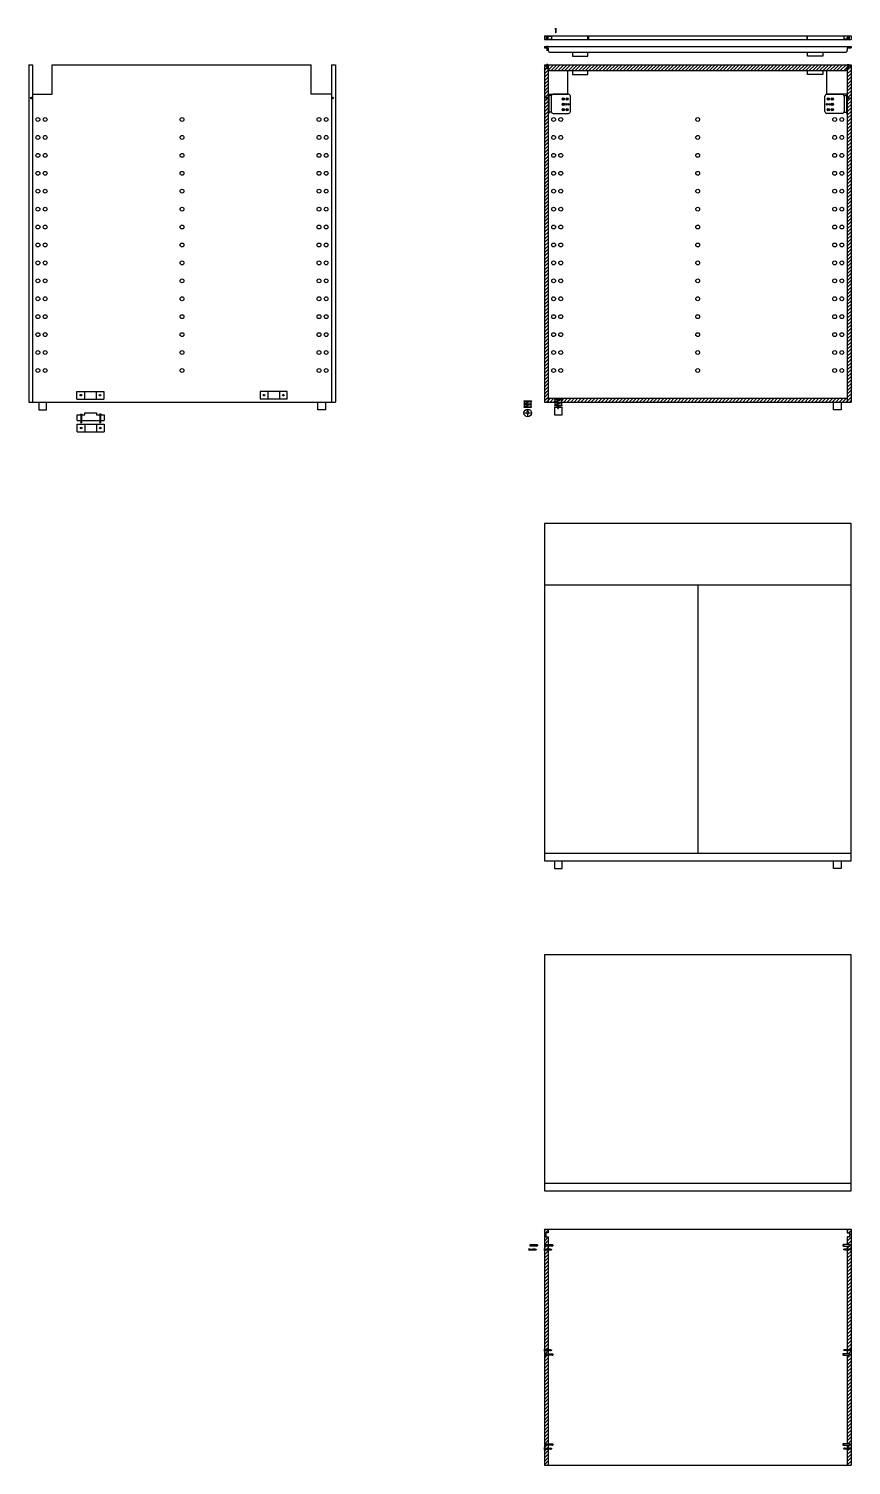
# Model space of a CAD drawing. Header units: millimetres. Extents: x 150 to 531, y 113 to 487.
# Drawn here: x 149.8 to 364.4, y 112.7 to 487.4 of the extents above; entities that cross this region are included whole.
import ezdxf

# ---------------------------------------------------------------- set-up
doc = ezdxf.new("R2010")
doc.units = ezdxf.units.MM
for name, color, linetype in [('A-FURN', 8, 'Continuous'), ('A-SECT.MCUT', 5, 'Continuous'), ('COSTR', 9, 'Continuous')]:
    doc.layers.add(name, color=color, linetype=linetype)

msp = doc.modelspace()

# ---------------------------------------------------------------- hatches: boundary and pattern name
at = {"layer": 'A-SECT.MCUT'}
h = msp.add_hatch(dxfattribs=at)
h.set_pattern_fill('ANSI31', color=256, scale=0.2)
h.paths.add_polyline_path([(285.21, 469.31, -1), (284.81, 469.31, -1), (285.21, 469.31), (285.31, 477.65), (285.31, 476.95, 0.414214), (285.81, 476.45), (362.81, 476.45, 0.414214), (363.31, 476.95), (363.41, 469.31, -1), (363.81, 469.31, -1), (363.41, 469.31), (363.31, 389.95), (364.31, 389.95), (364.31, 477.95), (363.31, 477.95), (285.31, 477.95), (285.15, 477.95), (285.15, 477.85), (285.15, 477.85), (285.15, 477.74), (285.15, 477.69), (285.15, 477.69), (285.15, 477.63), (285.15, 477.52), (285.15, 477.52), (285.15, 477.41), (285.15, 477.35), (285.15, 477.35), (285.15, 477.24), (285.15, 477.15), (285.15, 476.96), (285.11, 476.97), (285.07, 476.91), (284.99, 477.02), (284.99, 477.02), (284.99, 477.08), (284.99, 477.3), (285.15, 477.24), (285.15, 477.29), (284.99, 477.35), (284.99, 477.52), (285.15, 477.46), (285.15, 477.52), (284.99, 477.58), (284.99, 477.8), (285.15, 477.74), (285.15, 477.8), (284.99, 477.86), (284.99, 477.95), (284.85, 477.95), (284.31, 477.95), (284.31, 389.95), (285.31, 389.95)])
h.paths.add_polyline_path([(363.47, 477.18), (363.63, 477.24), (363.63, 477.3), (363.47, 477.24)], flags=16)
h.paths.add_polyline_path([(363.47, 477.13), (363.63, 477.19), (363.63, 477.02), (363.63, 477.02), (363.55, 476.91), (363.45, 477.06), (363.47, 477.07)], flags=16)
h.paths.add_polyline_path([(363.47, 477.29), (363.63, 477.35), (363.63, 477.41), (363.47, 477.35)], flags=16)
h.paths.add_polyline_path([(363.47, 477.41), (363.63, 477.47), (363.63, 477.52), (363.47, 477.46)], flags=16)
h.paths.add_polyline_path([(363.47, 477.52), (363.63, 477.58), (363.63, 477.63), (363.47, 477.57)], flags=16)
h.paths.add_polyline_path([(363.47, 477.63), (363.63, 477.69), (363.63, 477.75), (363.47, 477.69)], flags=16)
h.paths.add_polyline_path([(363.47, 477.74), (363.63, 477.8), (363.63, 477.86), (363.47, 477.8)], flags=16)
h.paths.add_polyline_path([(363.31, 390.95), (285.31, 390.95), (285.31, 389.95), (286.92, 389.95), (287.09, 390.02), (287.09, 390.66), (286.92, 390.66), (286.92, 390.76), (288.92, 390.76), (288.92, 390.66), (288.75, 390.59), (288.75, 389.95), (363.31, 389.95)], flags=17)
h = msp.add_hatch(dxfattribs=at)
h.set_pattern_fill('ANSI31', color=256, scale=0.2)
h.paths.add_polyline_path([(285.31, 168.85), (284.31, 168.85), (284.31, 142.81), (284.44, 142.81), (284.44, 142.82), (284.58, 142.81), (284.65, 142.81), (284.65, 142.82), (284.79, 142.81), (284.86, 142.81), (284.86, 142.82), (285, 142.81), (285.07, 142.81), (285.07, 142.82), (285.21, 142.81), (285.31, 142.81), (285.31, 142.89)])
h.paths.add_polyline_path([(285.31, 172.26), (284.71, 172.26), (284.71, 173.26), (285.31, 173.26), (285.31, 174.26), (284.31, 174.26), (284.31, 169.05), (285.31, 169.05), (285.31, 169.13), (285.31, 169.82), (284.72, 169.82), (284.56, 169.88), (284.56, 170.17), (284.72, 170.22), (285.31, 170.22)])
h.paths.add_polyline_path([(285.31, 141.36), (284.72, 141.36), (284.56, 141.42), (284.56, 141.71), (284.72, 141.76), (285.31, 141.76), (285.31, 142.61), (284.31, 142.61), (284.31, 142.44), (284.31, 117.1), (284.44, 117.1), (284.44, 117.11), (284.51, 117.1), (284.65, 117.1), (284.65, 117.11), (284.72, 117.1), (284.86, 117.1), (284.86, 117.11), (284.93, 117.1), (285.07, 117.1), (285.07, 117.11), (285.14, 117.1), (285.31, 117.1), (285.31, 117.18), (285.31, 117.88), (284.72, 117.88), (284.56, 117.94), (284.56, 118.23), (284.72, 118.28), (285.31, 118.28)])
h.paths.add_polyline_path([(285.31, 116.9), (284.31, 116.9), (284.31, 116.73), (284.31, 112.66), (285.31, 112.66)])
h.paths.add_polyline_path([(364.31, 116.9), (363.31, 116.9), (363.31, 116.82), (363.31, 112.66), (364.31, 112.66)], flags=16)
h.paths.add_polyline_path([(364.31, 142.61), (363.31, 142.61), (363.31, 142.53), (363.31, 141.76), (363.9, 141.76), (364.06, 141.71), (364.06, 141.42), (363.9, 141.36), (363.31, 141.36), (363.31, 118.28), (363.9, 118.28), (364.06, 118.23), (364.06, 117.94), (363.9, 117.88), (363.31, 117.88), (363.31, 112.66), (364.31, 112.66)], flags=17)
h.paths.add_polyline_path([(363.55, 117.11), (363.63, 116.9), (363.7, 116.9), (363.62, 117.1)], flags=16)
h.paths.add_polyline_path([(363.76, 117.11), (363.84, 116.9), (363.91, 116.9), (363.83, 117.1)], flags=16)
h.paths.add_polyline_path([(363.9, 117.1), (363.98, 116.9), (364.05, 116.9), (363.97, 117.11)], flags=16)
h.paths.add_polyline_path([(364.04, 117.1), (364.12, 116.9), (364.19, 116.9), (364.11, 117.1)], flags=16)
h.paths.add_polyline_path([(364.31, 168.85), (363.31, 168.85), (363.31, 168.77), (363.31, 141.76), (363.9, 141.76), (364.06, 141.71), (364.06, 141.42), (363.9, 141.36), (363.31, 141.36), (363.31, 118.28), (363.9, 118.28), (364.06, 118.23), (364.06, 117.94), (363.9, 117.88), (363.31, 117.88), (363.31, 112.66), (364.31, 112.66), (364.31, 116.9), (364.31, 117.28)])
h.paths.add_polyline_path([(363.97, 142.82), (364.05, 142.61), (364.12, 142.61), (364.04, 142.81)], flags=16)
h.paths.add_polyline_path([(363.76, 142.82), (363.84, 142.61), (363.91, 142.61), (363.83, 142.81)], flags=16)
h.paths.add_polyline_path([(363.55, 142.82), (363.63, 142.61), (363.7, 142.61), (363.62, 142.81)], flags=16)
h.paths.add_polyline_path([(364.31, 174.26), (363.31, 174.26), (363.31, 173.26), (363.91, 173.26), (363.91, 172.26), (363.31, 172.26), (363.31, 170.22), (363.9, 170.22), (364.06, 170.17), (364.06, 169.88), (363.9, 169.82), (363.31, 169.82), (363.31, 169.05), (364.31, 169.05), (364.31, 169.22)])
h = msp.add_hatch(dxfattribs=at)
h.set_pattern_fill('ANSI31', color=256, scale=0.2)
h.paths.add_polyline_path([(364.31, 142.61), (363.31, 142.61), (363.31, 142.53), (363.31, 141.76), (363.9, 141.76), (364.06, 141.71), (364.06, 141.42), (363.9, 141.36), (363.31, 141.36), (363.31, 118.28), (363.9, 118.28), (364.06, 118.23), (364.06, 117.94), (363.9, 117.88), (363.31, 117.88), (363.31, 112.66), (364.31, 112.66)])

# ---------------------------------------------------------------- linework, layer by layer
at = {"layer": 'A-FURN'}
for p, q in [((149.78, 477.95), (149.78, 389.95)), ((149.78, 477.95), (150.78, 477.95)), ((150.78, 477.95), (150.78, 389.95)), ((155.88, 470.25), (155.88, 477.95)), ((155.88, 477.95), (223.48, 477.95)), ((223.48, 470.25), (223.48, 477.95)), ((228.78, 477.95), (228.78, 389.95)), ((228.78, 477.95), (229.78, 477.95)), ((229.78, 477.95), (229.78, 389.95)), ((284.31, 477.95), (284.31, 389.95)), ((285.31, 477.65), (285.31, 389.95)), ((290.41, 470.25), (290.41, 476.45)), ((358.01, 470.25), (358.01, 476.45)), ((363.31, 477.65), (363.31, 389.95)), ((364.31, 477.95), (364.31, 389.95)), ((150.78, 470.25), (155.88, 470.25)), ((228.78, 470.25), (223.48, 470.25)), ((285.31, 470.25), (290.41, 470.25)), ((363.31, 470.25), (358.01, 470.25)), ((149.78, 389.95), (229.78, 389.95)), ((284.31, 389.95), (364.31, 389.95)), ((285.31, 390.95), (363.31, 390.95)), ((364.31, 358.29), (284.31, 358.29)), ((284.31, 358.29), (284.31, 270.29)), ((364.31, 270.29), (364.31, 358.29)), ((284.31, 342.29), (364.31, 342.29)), ((324.31, 342.29), (324.31, 272.29)), ((284.31, 272.29), (364.31, 272.29)), ((284.31, 270.29), (364.31, 270.29)), ((364.31, 245.84), (284.31, 245.84)), ((284.31, 245.84), (284.31, 184.24)), ((364.31, 184.24), (364.31, 245.84)), ((284.31, 186.24), (364.31, 186.24)), ((284.31, 184.24), (364.31, 184.24)), ((284.31, 174.26), (284.31, 112.66)), ((284.31, 174.26), (364.31, 174.26)), ((285.31, 173.26), (284.71, 173.26)), ((284.71, 173.26), (284.71, 172.26)), ((285.31, 174.26), (285.31, 173.26)), ((363.31, 174.26), (363.31, 173.26)), ((363.31, 173.26), (363.91, 173.26)), ((363.91, 173.26), (363.91, 172.26)), ((364.31, 174.26), (364.31, 112.66)), ((284.71, 172.26), (285.31, 172.26)), ((285.31, 172.26), (285.31, 170.22)), ((285.31, 169.82), (285.31, 141.76)), ((363.31, 172.26), (363.31, 170.22)), ((363.91, 172.26), (363.31, 172.26)), ((363.31, 169.82), (363.31, 141.76)), ((364.3, 168.93), (364.31, 168.9)), ((284.32, 167.43), (284.31, 167.4)), ((285.31, 141.36), (285.31, 118.28)), ((363.31, 141.36), (363.31, 118.28)), ((284.32, 116.99), (284.31, 116.95)), ((285.31, 117.88), (285.31, 112.66)), ((363.31, 117.88), (363.31, 112.66)), ((364.3, 116.99), (364.31, 116.95)), ((284.31, 112.66), (364.31, 112.66))]:
    msp.add_line(p, q, dxfattribs=at)
for centre, radius in [((150.48, 469.31), 0.2), ((229.08, 469.31), 0.2), ((285.01, 469.31), 0.2), ((363.61, 469.31), 0.2), ((152.18, 463.67), 0.5), ((154.06, 463.67), 0.5), ((189.78, 463.67), 0.5), ((225.51, 463.67), 0.5), ((227.38, 463.67), 0.5), ((286.71, 463.67), 0.5), ((288.58, 463.67), 0.5), ((324.31, 463.67), 0.5), ((360.04, 463.67), 0.5), ((361.91, 463.67), 0.5), ((152.18, 459), 0.5), ((154.06, 459), 0.5), ((189.78, 459), 0.5), ((225.51, 459), 0.5), ((227.38, 459), 0.5), ((286.71, 459), 0.5), ((288.58, 459), 0.5), ((324.31, 459), 0.5), ((360.04, 459), 0.5), ((361.91, 459), 0.5), ((152.18, 454.32), 0.5), ((154.06, 454.32), 0.5), ((189.78, 454.32), 0.5), ((225.51, 454.32), 0.5), ((227.38, 454.32), 0.5), ((286.71, 454.32), 0.5), ((288.58, 454.32), 0.5), ((324.31, 454.32), 0.5), ((360.04, 454.32), 0.5), ((361.91, 454.32), 0.5), ((152.18, 449.65), 0.5), ((154.06, 449.65), 0.5), ((189.78, 449.65), 0.5), ((225.51, 449.65), 0.5), ((227.38, 449.65), 0.5), ((286.71, 449.65), 0.5), ((288.58, 449.65), 0.5), ((324.31, 449.65), 0.5), ((360.04, 449.65), 0.5), ((361.91, 449.65), 0.5), ((152.18, 444.97), 0.5), ((154.06, 444.97), 0.5), ((189.78, 444.97), 0.5), ((225.51, 444.97), 0.5), ((227.38, 444.97), 0.5), ((286.71, 444.97), 0.5), ((288.58, 444.97), 0.5), ((324.31, 444.97), 0.5), ((360.04, 444.97), 0.5), ((361.91, 444.97), 0.5), ((152.18, 440.3), 0.5), ((154.06, 440.3), 0.5), ((189.78, 440.3), 0.5), ((225.51, 440.3), 0.5), ((227.38, 440.3), 0.5), ((286.71, 440.3), 0.5), ((288.58, 440.3), 0.5), ((324.31, 440.3), 0.5), ((360.04, 440.3), 0.5), ((361.91, 440.3), 0.5), ((152.18, 435.62), 0.5), ((154.06, 435.62), 0.5), ((189.78, 435.62), 0.5), ((225.51, 435.62), 0.5), ((227.38, 435.62), 0.5), ((286.71, 435.62), 0.5), ((288.58, 435.62), 0.5), ((324.31, 435.62), 0.5), ((360.04, 435.62), 0.5), ((361.91, 435.62), 0.5), ((152.18, 430.95), 0.5), ((154.06, 430.95), 0.5), ((189.78, 430.95), 0.5), ((225.51, 430.95), 0.5), ((227.38, 430.95), 0.5), ((286.71, 430.95), 0.5), ((288.58, 430.95), 0.5), ((324.31, 430.95), 0.5), ((360.04, 430.95), 0.5), ((361.91, 430.95), 0.5), ((152.18, 426.27), 0.5), ((154.06, 426.27), 0.5), ((189.78, 426.27), 0.5), ((225.51, 426.27), 0.5), ((227.38, 426.27), 0.5), ((286.71, 426.27), 0.5), ((288.58, 426.27), 0.5), ((324.31, 426.27), 0.5), ((360.04, 426.27), 0.5), ((361.91, 426.27), 0.5), ((152.18, 421.6), 0.5), ((154.06, 421.6), 0.5), ((189.78, 421.6), 0.5), ((225.51, 421.6), 0.5), ((227.38, 421.6), 0.5), ((286.71, 421.6), 0.5), ((288.58, 421.6), 0.5), ((324.31, 421.6), 0.5), ((360.04, 421.6), 0.5), ((361.91, 421.6), 0.5), ((152.18, 416.92), 0.5), ((154.06, 416.92), 0.5), ((189.78, 416.92), 0.5), ((225.51, 416.92), 0.5), ((227.38, 416.92), 0.5), ((286.71, 416.92), 0.5), ((288.58, 416.92), 0.5), ((324.31, 416.92), 0.5), ((360.04, 416.92), 0.5), ((361.91, 416.92), 0.5), ((152.18, 412.25), 0.5), ((154.06, 412.25), 0.5), ((189.78, 412.25), 0.5), ((225.51, 412.25), 0.5), ((227.38, 412.25), 0.5), ((286.71, 412.25), 0.5), ((288.58, 412.25), 0.5), ((324.31, 412.25), 0.5), ((360.04, 412.25), 0.5), ((361.91, 412.25), 0.5), ((152.18, 407.57), 0.5), ((154.06, 407.57), 0.5), ((189.78, 407.57), 0.5), ((225.51, 407.57), 0.5), ((227.38, 407.57), 0.5), ((286.71, 407.57), 0.5), ((288.58, 407.57), 0.5), ((324.31, 407.57), 0.5), ((360.04, 407.57), 0.5), ((361.91, 407.57), 0.5), ((152.18, 402.9), 0.5), ((154.06, 402.9), 0.5), ((189.78, 402.9), 0.5), ((225.51, 402.9), 0.5), ((227.38, 402.9), 0.5), ((286.71, 402.9), 0.5), ((288.58, 402.9), 0.5), ((324.31, 402.9), 0.5), ((360.04, 402.9), 0.5), ((361.91, 402.9), 0.5), ((152.18, 398.22), 0.5), ((154.06, 398.22), 0.5), ((189.78, 398.22), 0.5), ((225.51, 398.22), 0.5), ((227.38, 398.22), 0.5), ((286.71, 398.22), 0.5), ((288.58, 398.22), 0.5), ((324.31, 398.22), 0.5), ((360.04, 398.22), 0.5), ((361.91, 398.22), 0.5)]:
    msp.add_circle(centre, radius, dxfattribs=at)
at = {"layer": 'COSTR'}
for p, q in [((287.47, 487.3), (287.03, 487.3)), ((287.17, 487.3), (287.17, 486.5)), ((287.17, 487.26), (287.33, 487.2)), ((287.17, 487.2), (287.33, 487.15)), ((287.33, 487.09), (287.17, 487.15)), ((287.21, 487.3), (287.33, 487.26)), ((287.33, 487.3), (287.33, 486.5)), ((284.31, 485.51), (364.31, 485.51)), ((284.31, 485.51), (284.31, 484.51)), ((284.31, 484.51), (364.31, 484.51)), ((284.76, 485.29), (284.76, 484.73)), ((284.86, 485.39), (286.08, 485.39)), ((284.86, 484.63), (286.08, 484.63)), ((286.18, 485.29), (286.18, 484.73)), ((287.17, 487.09), (287.33, 487.03)), ((287.17, 487.04), (287.33, 486.98)), ((287.33, 486.92), (287.17, 486.98)), ((287.17, 486.92), (287.33, 486.86)), ((287.17, 486.87), (287.33, 486.81)), ((287.33, 486.75), (287.17, 486.81)), ((287.17, 486.76), (287.33, 486.7)), ((287.17, 486.7), (287.33, 486.64)), ((287.33, 486.59), (287.17, 486.64)), ((287.17, 486.59), (287.33, 486.53)), ((287.33, 486.47), (287.17, 486.53)), ((287.17, 486.5), (287.17, 486.37)), ((287.17, 486.48), (287.33, 486.42)), ((287.17, 486.42), (287.33, 486.37)), ((287.17, 486.37), (287.25, 486.26)), ((287.17, 486.37), (287.3, 486.32)), ((287.33, 486.37), (287.25, 486.26)), ((287.33, 486.5), (287.33, 486.37)), ((295.64, 485.01), (295.64, 485.28)), ((295.64, 484.74), (295.64, 485.01)), ((295.64, 485.01), (295.84, 485.01)), ((295.84, 485.28), (295.84, 484.74)), ((352.78, 485.28), (352.78, 484.74)), ((352.98, 485.01), (352.78, 485.01)), ((352.98, 485.01), (352.98, 485.28)), ((352.98, 484.74), (352.98, 485.01)), ((362.44, 485.29), (362.44, 484.73)), ((363.76, 485.39), (362.54, 485.39)), ((363.76, 484.63), (362.54, 484.63)), ((363.86, 485.29), (363.86, 484.73)), ((364.31, 485.51), (364.31, 484.51)), ((284.31, 482.71), (285.31, 482.71)), ((284.31, 482.71), (284.31, 482.41)), ((284.31, 482.41), (285.31, 482.41)), ((285.29, 482.71), (284.85, 482.71)), ((284.99, 482.71), (284.99, 481.91)), ((284.99, 482.67), (285.15, 482.61)), ((284.99, 482.61), (285.15, 482.55)), ((285.15, 482.5), (284.99, 482.56)), ((284.99, 482.5), (285.15, 482.44)), ((284.99, 482.44), (285.15, 482.38)), ((285.15, 482.33), (284.99, 482.39)), ((284.99, 482.33), (285.15, 482.27)), ((284.99, 482.28), (285.15, 482.22)), ((285.15, 482.16), (284.99, 482.22)), ((284.99, 482.16), (285.15, 482.1)), ((284.99, 482.11), (285.15, 482.05)), ((285.15, 481.99), (284.99, 482.05)), ((284.99, 482), (285.15, 481.94)), ((285.15, 481.88), (284.99, 481.94)), ((284.99, 481.91), (284.99, 481.78)), ((284.99, 481.89), (285.15, 481.83)), ((284.99, 481.83), (285.14, 481.77)), ((284.99, 481.78), (285.07, 481.67)), ((284.99, 481.78), (285.11, 481.73)), ((285.02, 482.71), (285.15, 482.66)), ((285.15, 481.78), (285.07, 481.67)), ((285.15, 482.71), (285.15, 481.91)), ((285.15, 481.91), (285.15, 481.78)), ((285.31, 482.71), (363.31, 482.71)), ((285.31, 482.41), (285.31, 481.71)), ((285.81, 481.21), (362.81, 481.21)), ((291.63, 481.21), (291.63, 480.21)), ((291.63, 480.21), (295.63, 480.21)), ((295.63, 480.21), (295.63, 481.21)), ((352.99, 480.21), (352.99, 481.21)), ((356.99, 480.21), (352.99, 480.21)), ((356.99, 481.21), (356.99, 480.21)), ((363.31, 482.71), (364.31, 482.71)), ((363.31, 482.41), (364.31, 482.41)), ((363.31, 482.41), (363.31, 481.71)), ((364.31, 482.71), (364.31, 482.41)), ((284.31, 477.95), (285.31, 477.95)), ((284.31, 477.65), (285.31, 477.65)), ((285.29, 477.95), (284.85, 477.95)), ((284.99, 477.95), (284.99, 477.15)), ((284.99, 477.91), (285.15, 477.85)), ((284.99, 477.86), (285.15, 477.8)), ((285.15, 477.74), (284.99, 477.8)), ((284.99, 477.75), (285.15, 477.69)), ((284.99, 477.69), (285.15, 477.63)), ((285.15, 477.57), (284.99, 477.63)), ((284.99, 477.58), (285.15, 477.52)), ((284.99, 477.52), (285.15, 477.46)), ((285.15, 477.41), (284.99, 477.47)), ((284.99, 477.41), (285.15, 477.35)), ((284.99, 477.35), (285.15, 477.29)), ((285.15, 477.24), (284.99, 477.3)), ((284.99, 477.24), (285.15, 477.18)), ((285.15, 477.13), (284.99, 477.19)), ((284.99, 477.15), (284.99, 477.02)), ((284.99, 477.13), (285.15, 477.07)), ((284.99, 477.08), (285.14, 477.02)), ((284.99, 477.02), (285.07, 476.91)), ((284.99, 477.02), (285.11, 476.97)), ((285.02, 477.95), (285.15, 477.91)), ((285.15, 477.02), (285.07, 476.91)), ((285.15, 477.95), (285.15, 477.15)), ((285.15, 477.15), (285.15, 477.02)), ((285.31, 477.95), (363.31, 477.95)), ((285.31, 477.65), (285.31, 476.95)), ((285.81, 476.45), (362.81, 476.45)), ((291.63, 476.45), (291.63, 475.45)), ((295.63, 475.45), (295.63, 476.45)), ((352.99, 475.45), (352.99, 476.45)), ((356.99, 476.45), (356.99, 475.45)), ((363.31, 477.95), (364.31, 477.95)), ((363.31, 477.65), (364.31, 477.65)), ((363.31, 477.65), (363.31, 476.95)), ((363.33, 477.95), (363.77, 477.95)), ((363.47, 477.95), (363.47, 477.15)), ((363.59, 477.95), (363.47, 477.91)), ((363.63, 477.91), (363.47, 477.85)), ((363.63, 477.86), (363.47, 477.8)), ((363.47, 477.74), (363.63, 477.8)), ((363.63, 477.75), (363.47, 477.69)), ((363.63, 477.69), (363.47, 477.63)), ((363.47, 477.57), (363.63, 477.63)), ((363.63, 477.58), (363.47, 477.52)), ((363.63, 477.52), (363.47, 477.46)), ((363.47, 477.41), (363.63, 477.47)), ((363.63, 477.41), (363.47, 477.35)), ((363.63, 477.35), (363.47, 477.29)), ((363.47, 477.24), (363.63, 477.3)), ((363.63, 477.24), (363.47, 477.18)), ((363.47, 477.13), (363.63, 477.19)), ((363.47, 477.15), (363.47, 477.02)), ((363.63, 477.13), (363.47, 477.07)), ((363.47, 477.02), (363.55, 476.91)), ((363.63, 477.08), (363.48, 477.02)), ((363.63, 477.02), (363.51, 476.97)), ((363.63, 477.02), (363.55, 476.91)), ((363.63, 477.95), (363.63, 477.15)), ((363.63, 477.15), (363.63, 477.02)), ((291.63, 475.45), (295.63, 475.45)), ((356.99, 475.45), (352.99, 475.45)), ((285.31, 470.25), (285.51, 470.25)), ((285.51, 470.25), (285.51, 465.25)), ((286.11, 469.93), (285.51, 469.93)), ((286.11, 469.93), (286.11, 469.75)), ((286.11, 469.75), (286.11, 465.75)), ((290.61, 470.25), (286.61, 470.25)), ((289.17, 469.08), (289.2, 469.34)), ((289.17, 469), (289.2, 468.74)), ((289.24, 468.74), (289.27, 469)), ((289.25, 469.34), (289.27, 469.08)), ((290.2, 469.08), (290.23, 469.34)), ((290.2, 469), (290.23, 468.74)), ((290.27, 469.34), (290.3, 469.08)), ((290.27, 468.74), (290.3, 469)), ((291.11, 465.75), (291.11, 469.75)), ((357.51, 465.75), (357.51, 469.75)), ((358.01, 470.25), (362.01, 470.25)), ((358.32, 469.08), (358.35, 469.34)), ((358.32, 469), (358.35, 468.74)), ((358.39, 469.34), (358.42, 469.08)), ((358.39, 468.74), (358.42, 469)), ((359.35, 469.08), (359.37, 469.34)), ((359.35, 469), (359.37, 468.74)), ((359.42, 469.34), (359.44, 469.08)), ((359.42, 468.74), (359.44, 469)), ((362.51, 469.93), (363.11, 469.93)), ((362.51, 469.93), (362.51, 469.75)), ((362.51, 469.75), (362.51, 465.75)), ((363.31, 470.25), (363.11, 470.25)), ((363.11, 470.25), (363.11, 465.25)), ((285.51, 465.25), (285.31, 465.25)), ((286.11, 465.57), (285.51, 465.57)), ((286.11, 465.57), (286.11, 465.75)), ((286.61, 465.25), (290.61, 465.25)), ((289.17, 467.68), (289.2, 467.94)), ((289.17, 467.59), (289.2, 467.34)), ((289.17, 466.28), (289.2, 466.53)), ((289.17, 466.19), (289.2, 465.94)), ((289.24, 467.34), (289.27, 467.59)), ((289.24, 465.94), (289.27, 466.19)), ((289.25, 467.94), (289.27, 467.68)), ((289.25, 466.53), (289.27, 466.28)), ((290.2, 466.28), (290.23, 466.53)), ((290.2, 466.19), (290.23, 465.94)), ((290.27, 466.53), (290.3, 466.28)), ((290.27, 465.94), (290.3, 466.19)), ((362.01, 465.25), (358.01, 465.25)), ((358.32, 466.28), (358.35, 466.53)), ((358.32, 466.19), (358.35, 465.94)), ((358.39, 466.53), (358.42, 466.28)), ((358.39, 465.94), (358.42, 466.19)), ((359.35, 467.68), (359.37, 467.94)), ((359.35, 467.59), (359.37, 467.34)), ((359.35, 466.28), (359.37, 466.53)), ((359.35, 466.19), (359.37, 465.94)), ((359.42, 467.94), (359.44, 467.68)), ((359.42, 467.34), (359.44, 467.59)), ((359.42, 466.53), (359.44, 466.28)), ((359.42, 465.94), (359.44, 466.19)), ((362.51, 465.57), (362.51, 465.75)), ((362.51, 465.57), (363.11, 465.57)), ((363.11, 465.25), (363.31, 465.25)), ((152.39, 389.95), (152.39, 387.95)), ((152.39, 389.95), (154.39, 389.95)), ((154.39, 387.95), (154.39, 389.95)), ((162.37, 390.77), (162.37, 392.77)), ((162.37, 392.77), (169.37, 392.77)), ((162.37, 390.77), (169.37, 390.77)), ((164.37, 392.77), (164.37, 390.77)), ((167.37, 392.77), (167.37, 390.77)), ((169.37, 392.77), (169.37, 390.77)), ((217.19, 392.77), (210.19, 392.77)), ((210.19, 392.77), (210.19, 390.77)), ((217.19, 390.77), (210.19, 390.77)), ((212.19, 392.77), (212.19, 390.77)), ((215.19, 392.77), (215.19, 390.77)), ((217.19, 390.77), (217.19, 392.77)), ((225.17, 387.95), (225.17, 389.95)), ((227.17, 389.95), (227.17, 387.95)), ((278.97, 390.34), (280.97, 390.34)), ((278.97, 390.34), (278.97, 390.24)), ((278.97, 390.24), (280.97, 390.24)), ((280.79, 390.24), (278.97, 389.54)), ((280.97, 390.24), (279.14, 389.54)), ((279.14, 389.61), (279.14, 390.24)), ((280.79, 390.17), (280.79, 389.54)), ((280.97, 390.34), (280.97, 390.24)), ((286.92, 390.76), (288.92, 390.76)), ((286.92, 390.76), (286.92, 390.66)), ((286.92, 390.66), (288.92, 390.66)), ((288.75, 390.66), (286.92, 389.95)), ((286.92, 389.95), (288.92, 389.95)), ((286.92, 389.95), (286.92, 389.85)), ((286.92, 389.85), (288.92, 389.85)), ((288.75, 389.85), (286.92, 389.15)), ((288.92, 390.66), (287.09, 389.95)), ((287.09, 390.02), (287.09, 390.66)), ((288.92, 389.85), (287.09, 389.15)), ((287.09, 389.22), (287.09, 389.85)), ((288.75, 390.59), (288.75, 389.95)), ((288.75, 389.79), (288.75, 389.15)), ((288.92, 390.76), (288.92, 390.66)), ((288.92, 389.85), (288.92, 389.95)), ((359.7, 387.95), (359.7, 389.95)), ((361.7, 389.95), (361.7, 387.95)), ((152.39, 387.95), (154.39, 387.95)), ((162.46, 385.18), (162.46, 386.68)), ((162.46, 386.68), (164.46, 386.68)), ((163.26, 386.78), (163.66, 386.78)), ((163.26, 386.78), (163.26, 386.68)), ((163.37, 386.68), (163.37, 384.61)), ((163.55, 386.68), (163.55, 384.61)), ((163.66, 386.78), (163.66, 386.68)), ((164.46, 386.68), (164.46, 387.18)), ((164.46, 387.18), (167.46, 387.18)), ((167.46, 387.18), (167.46, 386.68)), ((167.46, 386.68), (169.46, 386.68)), ((168.66, 386.78), (168.26, 386.78)), ((168.26, 386.78), (168.26, 386.68)), ((168.37, 386.68), (168.37, 384.61)), ((168.55, 386.68), (168.55, 384.61)), ((168.66, 386.78), (168.66, 386.68)), ((169.46, 386.68), (169.46, 385.18)), ((227.17, 387.95), (225.17, 387.95)), ((278.97, 389.54), (280.97, 389.54)), ((278.97, 389.54), (278.97, 389.44)), ((278.97, 389.44), (280.97, 389.44)), ((280.79, 389.44), (278.97, 388.74)), ((278.97, 388.74), (280.97, 388.74)), ((278.97, 388.74), (278.97, 388.64)), ((278.97, 388.64), (280.97, 388.64)), ((280.97, 389.44), (279.14, 388.74)), ((279.14, 388.8), (279.14, 389.44)), ((279.24, 387.21), (279.24, 387.1)), ((279.85, 387.26), (279.91, 387.88)), ((279.85, 387.05), (279.91, 386.42)), ((279.91, 387.88), (280.03, 387.88)), ((279.91, 386.42), (280.02, 386.42)), ((280.02, 386.42), (280.08, 387.04)), ((280.03, 387.88), (280.08, 387.26)), ((280.7, 387.21), (280.7, 387.1)), ((280.79, 389.37), (280.79, 388.74)), ((280.97, 389.44), (280.97, 389.54)), ((280.97, 388.64), (280.97, 388.74)), ((286.92, 389.15), (288.92, 389.15)), ((286.92, 389.15), (286.92, 389.05)), ((286.92, 389.05), (288.92, 389.05)), ((286.92, 388.67), (286.92, 386.67)), ((286.92, 388.67), (288.92, 388.67)), ((286.92, 386.67), (288.92, 386.67)), ((287.89, 388.95), (287.72, 388.74)), ((287.82, 388.74), (287.72, 388.74)), ((287.82, 388.33), (287.82, 388.74)), ((287.82, 388.33), (287.97, 388.33)), ((287.89, 388.95), (288.07, 388.74)), ((287.97, 388.33), (287.97, 388.74)), ((287.97, 388.74), (288.07, 388.74)), ((288.92, 389.05), (288.92, 389.15)), ((288.92, 386.67), (288.92, 388.67)), ((361.7, 387.95), (359.7, 387.95)), ((162.46, 385.18), (169.46, 385.18)), ((162.46, 382.2), (162.46, 384.2)), ((162.46, 384.2), (169.46, 384.2)), ((162.46, 382.2), (169.46, 382.2)), ((163.46, 384.5), (163.37, 384.61)), ((163.46, 384.5), (163.55, 384.61)), ((164.46, 384.2), (164.46, 382.2)), ((167.46, 384.2), (167.46, 382.2)), ((168.46, 384.5), (168.37, 384.61)), ((168.46, 384.5), (168.55, 384.61)), ((169.46, 384.2), (169.46, 382.2)), ((286.92, 270.29), (286.92, 268.29)), ((288.92, 268.29), (288.92, 270.29)), ((359.7, 268.29), (359.7, 270.29)), ((361.7, 270.29), (361.7, 268.29)), ((286.92, 268.29), (288.92, 268.29)), ((361.7, 268.29), (359.7, 268.29)), ((280.3, 169.22), (280.3, 168.67)), ((280.3, 169.05), (281.3, 169.05)), ((280.3, 168.9), (280.36, 169.05)), ((280.3, 168.85), (281.3, 168.85)), ((280.35, 168.85), (280.43, 169.05)), ((280.42, 168.85), (280.5, 169.05)), ((280.57, 169.05), (280.49, 168.85)), ((280.71, 170.22), (280.55, 170.17)), ((280.55, 170.17), (280.55, 169.88)), ((280.71, 169.82), (280.55, 169.88)), ((280.56, 168.85), (280.64, 169.05)), ((280.63, 168.85), (280.71, 169.05)), ((280.78, 169.05), (280.7, 168.85)), ((280.71, 169.82), (280.71, 170.22)), ((280.71, 170.22), (282.31, 170.22)), ((280.77, 168.85), (280.85, 169.05)), ((280.84, 168.85), (280.92, 169.05)), ((280.99, 169.05), (280.91, 168.85)), ((280.98, 168.85), (281.06, 169.05)), ((281.05, 168.85), (281.13, 169.05)), ((281.2, 169.05), (281.12, 168.85)), ((281.19, 168.85), (281.27, 169.05)), ((281.3, 168.95), (281.26, 168.85)), ((281.3, 169.05), (281.3, 169.13)), ((281.3, 169.05), (281.3, 168.85)), ((281.3, 168.77), (281.3, 168.85)), ((281.35, 169.12), (281.35, 168.78)), ((281.76, 169.01), (281.47, 169.01)), ((281.76, 168.89), (281.47, 168.89)), ((281.88, 169.12), (281.88, 168.78)), ((281.93, 169.13), (281.93, 168.85)), ((281.93, 169.05), (282.09, 169.05)), ((281.93, 168.96), (281.96, 169.05)), ((281.93, 168.85), (282.09, 168.85)), ((281.93, 168.85), (281.93, 168.77)), ((281.96, 168.85), (282.03, 169.05)), ((282.03, 168.85), (282.1, 169.04)), ((282.09, 169.05), (282.23, 168.95)), ((282.09, 168.85), (282.23, 168.95)), ((282.1, 168.85), (282.15, 169)), ((282.31, 170.22), (282.31, 169.82)), ((282.31, 170.22), (282.48, 170.17)), ((282.31, 169.82), (282.48, 169.88)), ((282.48, 170.17), (282.48, 169.88)), ((284.31, 169.22), (284.31, 168.67)), ((284.31, 169.05), (285.31, 169.05)), ((284.31, 168.9), (284.37, 169.05)), ((284.31, 168.85), (285.31, 168.85)), ((284.36, 168.85), (284.44, 169.05)), ((284.43, 168.85), (284.51, 169.05)), ((284.58, 169.05), (284.5, 168.85)), ((284.72, 170.22), (284.56, 170.17)), ((284.56, 170.17), (284.56, 169.88)), ((284.72, 169.82), (284.56, 169.88)), ((284.57, 168.85), (284.65, 169.05)), ((284.64, 168.85), (284.72, 169.05)), ((284.79, 169.05), (284.71, 168.85)), ((284.72, 169.82), (284.72, 170.22)), ((284.72, 170.22), (286.32, 170.22)), ((284.78, 168.85), (284.86, 169.05)), ((284.85, 168.85), (284.93, 169.05)), ((285, 169.05), (284.92, 168.85)), ((284.99, 168.85), (285.07, 169.05)), ((285.06, 168.85), (285.14, 169.05)), ((285.21, 169.05), (285.13, 168.85)), ((285.2, 168.85), (285.28, 169.05)), ((285.31, 168.95), (285.27, 168.85)), ((285.31, 169.05), (285.31, 169.13)), ((285.31, 169.05), (285.31, 168.85)), ((285.31, 168.77), (285.31, 168.85)), ((285.36, 169.12), (285.36, 168.78)), ((285.77, 169.01), (285.48, 169.01)), ((285.77, 168.89), (285.48, 168.89)), ((285.89, 169.12), (285.89, 168.78)), ((285.94, 169.13), (285.94, 168.85)), ((285.94, 169.05), (286.1, 169.05)), ((285.94, 168.96), (285.97, 169.05)), ((285.94, 168.85), (286.1, 168.85)), ((285.94, 168.85), (285.94, 168.77)), ((285.97, 168.85), (286.04, 169.05)), ((286.04, 168.85), (286.11, 169.04)), ((286.1, 169.05), (286.24, 168.95)), ((286.1, 168.85), (286.24, 168.95)), ((286.11, 168.85), (286.16, 169)), ((286.32, 170.22), (286.32, 169.82)), ((286.32, 170.22), (286.49, 170.17)), ((286.32, 169.82), (286.49, 169.88)), ((286.49, 170.17), (286.49, 169.88)), ((362.3, 170.22), (362.13, 170.17)), ((362.13, 170.17), (362.13, 169.88)), ((362.3, 169.82), (362.13, 169.88)), ((363.9, 170.22), (362.3, 170.22)), ((362.3, 170.22), (362.3, 169.82)), ((362.52, 169.05), (362.38, 168.95)), ((362.52, 168.85), (362.38, 168.95)), ((362.51, 168.85), (362.46, 169)), ((362.58, 168.85), (362.51, 169.04)), ((362.68, 169.05), (362.52, 169.05)), ((362.68, 168.85), (362.52, 168.85)), ((362.65, 168.85), (362.58, 169.05)), ((362.68, 168.96), (362.65, 169.05)), ((362.68, 169.13), (362.68, 168.85)), ((362.68, 168.85), (362.68, 168.77)), ((362.73, 169.12), (362.73, 168.78)), ((362.85, 169.01), (363.14, 169.01)), ((362.85, 168.89), (363.14, 168.89)), ((363.26, 169.12), (363.26, 168.78)), ((363.31, 169.05), (363.31, 169.13)), ((364.31, 169.05), (363.31, 169.05)), ((363.31, 169.05), (363.31, 168.85)), ((363.31, 168.95), (363.35, 168.85)), ((364.31, 168.85), (363.31, 168.85)), ((363.31, 168.77), (363.31, 168.85)), ((363.42, 168.85), (363.34, 169.05)), ((363.41, 169.05), (363.49, 168.85)), ((363.56, 168.85), (363.48, 169.05)), ((363.63, 168.85), (363.55, 169.05)), ((363.62, 169.05), (363.7, 168.85)), ((363.77, 168.85), (363.69, 169.05)), ((363.84, 168.85), (363.76, 169.05)), ((363.83, 169.05), (363.91, 168.85)), ((363.9, 169.82), (363.9, 170.22)), ((363.9, 170.22), (364.06, 170.17)), ((363.9, 169.82), (364.06, 169.88)), ((363.98, 168.85), (363.9, 169.05)), ((364.05, 168.85), (363.97, 169.05)), ((364.04, 169.05), (364.12, 168.85)), ((364.06, 170.17), (364.06, 169.88)), ((364.19, 168.85), (364.11, 169.05)), ((364.26, 168.85), (364.18, 169.05)), ((364.3, 168.93), (364.25, 169.05)), ((364.31, 169.22), (364.31, 168.67)), ((284.31, 142.99), (284.31, 142.44)), ((284.31, 142.81), (285.31, 142.81)), ((284.31, 142.61), (285.31, 142.61)), ((284.32, 142.69), (284.37, 142.81)), ((284.36, 142.61), (284.44, 142.82)), ((284.43, 142.61), (284.51, 142.81)), ((284.58, 142.81), (284.5, 142.61)), ((284.57, 142.61), (284.65, 142.82)), ((284.64, 142.61), (284.72, 142.81)), ((284.79, 142.81), (284.71, 142.61)), ((284.78, 142.61), (284.86, 142.82)), ((284.85, 142.61), (284.93, 142.81)), ((285, 142.81), (284.92, 142.61)), ((284.99, 142.61), (285.07, 142.82)), ((285.06, 142.61), (285.14, 142.81)), ((285.21, 142.81), (285.13, 142.61)), ((285.2, 142.61), (285.28, 142.81)), ((285.31, 142.72), (285.27, 142.61)), ((285.31, 142.81), (285.31, 142.89)), ((285.31, 142.81), (285.31, 142.61)), ((285.31, 142.53), (285.31, 142.61)), ((285.36, 142.89), (285.36, 142.54)), ((285.77, 142.77), (285.48, 142.77)), ((285.77, 142.65), (285.48, 142.65)), ((285.89, 142.89), (285.89, 142.54)), ((285.94, 142.89), (285.94, 142.61)), ((285.94, 142.81), (286.1, 142.81)), ((285.94, 142.73), (285.97, 142.81)), ((285.94, 142.61), (286.1, 142.61)), ((285.94, 142.61), (285.94, 142.53)), ((285.97, 142.61), (286.04, 142.81)), ((286.04, 142.61), (286.11, 142.81)), ((286.1, 142.81), (286.24, 142.71)), ((286.1, 142.61), (286.24, 142.71)), ((286.11, 142.61), (286.16, 142.77)), ((362.52, 142.81), (362.38, 142.71)), ((362.52, 142.61), (362.38, 142.71)), ((362.51, 142.61), (362.46, 142.77)), ((362.58, 142.61), (362.51, 142.81)), ((362.68, 142.81), (362.52, 142.81)), ((362.68, 142.61), (362.52, 142.61)), ((362.65, 142.61), (362.58, 142.81)), ((362.68, 142.73), (362.65, 142.81)), ((362.68, 142.89), (362.68, 142.61)), ((362.68, 142.61), (362.68, 142.53)), ((362.73, 142.89), (362.73, 142.54)), ((362.85, 142.77), (363.14, 142.77)), ((362.85, 142.65), (363.14, 142.65)), ((363.26, 142.89), (363.26, 142.54)), ((363.31, 142.81), (363.31, 142.89)), ((364.31, 142.81), (363.31, 142.81)), ((363.31, 142.81), (363.31, 142.61)), ((363.31, 142.72), (363.35, 142.61)), ((364.31, 142.61), (363.31, 142.61)), ((363.31, 142.53), (363.31, 142.61)), ((363.42, 142.61), (363.34, 142.81)), ((363.41, 142.81), (363.49, 142.61)), ((363.56, 142.61), (363.48, 142.81)), ((363.63, 142.61), (363.55, 142.82)), ((363.62, 142.81), (363.7, 142.61)), ((363.77, 142.61), (363.69, 142.81)), ((363.84, 142.61), (363.76, 142.82)), ((363.83, 142.81), (363.91, 142.61)), ((363.98, 142.61), (363.9, 142.81)), ((364.05, 142.61), (363.97, 142.82)), ((364.04, 142.81), (364.12, 142.61)), ((364.19, 142.61), (364.11, 142.81)), ((364.26, 142.61), (364.18, 142.82)), ((364.3, 142.69), (364.25, 142.81)), ((364.31, 142.99), (364.31, 142.44)), ((284.72, 141.76), (284.56, 141.71)), ((284.56, 141.71), (284.56, 141.42)), ((284.72, 141.36), (284.56, 141.42)), ((284.72, 141.36), (284.72, 141.76)), ((284.72, 141.76), (286.32, 141.76)), ((286.32, 141.76), (286.32, 141.36)), ((286.32, 141.76), (286.49, 141.71)), ((286.32, 141.36), (286.49, 141.42)), ((286.49, 141.71), (286.49, 141.42)), ((362.3, 141.76), (362.13, 141.71)), ((362.13, 141.71), (362.13, 141.42)), ((362.3, 141.36), (362.13, 141.42)), ((363.9, 141.76), (362.3, 141.76)), ((362.3, 141.76), (362.3, 141.36)), ((363.9, 141.36), (363.9, 141.76)), ((363.9, 141.76), (364.06, 141.71)), ((363.9, 141.36), (364.06, 141.42)), ((364.06, 141.71), (364.06, 141.42)), ((284.31, 117.28), (284.31, 116.73)), ((284.31, 117.1), (285.31, 117.1)), ((284.31, 116.9), (285.31, 116.9)), ((284.32, 116.99), (284.37, 117.1)), ((284.36, 116.9), (284.44, 117.11)), ((284.43, 116.9), (284.51, 117.1)), ((284.58, 117.1), (284.5, 116.9)), ((284.72, 118.28), (284.56, 118.23)), ((284.56, 118.23), (284.56, 117.94)), ((284.72, 117.88), (284.56, 117.94)), ((284.57, 116.9), (284.65, 117.11)), ((284.64, 116.9), (284.72, 117.1)), ((284.79, 117.1), (284.71, 116.9)), ((284.72, 117.88), (284.72, 118.28)), ((284.72, 118.28), (286.32, 118.28)), ((284.78, 116.9), (284.86, 117.11)), ((284.85, 116.9), (284.93, 117.1)), ((285, 117.1), (284.92, 116.9)), ((284.99, 116.9), (285.07, 117.11)), ((285.06, 116.9), (285.14, 117.1)), ((285.21, 117.1), (285.13, 116.9)), ((285.2, 116.9), (285.28, 117.1)), ((285.31, 117.01), (285.27, 116.9)), ((285.31, 117.1), (285.31, 117.18)), ((285.31, 117.1), (285.31, 116.9)), ((285.31, 116.82), (285.31, 116.9)), ((285.36, 117.18), (285.36, 116.83)), ((285.77, 117.06), (285.48, 117.06)), ((285.77, 116.94), (285.48, 116.94)), ((285.89, 117.18), (285.89, 116.83)), ((285.94, 117.18), (285.94, 116.9)), ((285.94, 117.1), (286.1, 117.1)), ((285.94, 117.02), (285.97, 117.1)), ((285.94, 116.9), (286.1, 116.9)), ((285.94, 116.9), (285.94, 116.82)), ((285.97, 116.9), (286.04, 117.1)), ((286.04, 116.9), (286.11, 117.1)), ((286.1, 117.1), (286.24, 117)), ((286.1, 116.9), (286.24, 117)), ((286.11, 116.9), (286.16, 117.06)), ((286.32, 118.28), (286.32, 117.88)), ((286.32, 118.28), (286.49, 118.23)), ((286.32, 117.88), (286.49, 117.94)), ((286.49, 118.23), (286.49, 117.94)), ((362.3, 118.28), (362.13, 118.23)), ((362.13, 118.23), (362.13, 117.94)), ((362.3, 117.88), (362.13, 117.94)), ((363.9, 118.28), (362.3, 118.28)), ((362.3, 118.28), (362.3, 117.88)), ((362.52, 117.1), (362.38, 117)), ((362.52, 116.9), (362.38, 117)), ((362.51, 116.9), (362.46, 117.06)), ((362.58, 116.9), (362.51, 117.1)), ((362.68, 117.1), (362.52, 117.1)), ((362.68, 116.9), (362.52, 116.9)), ((362.65, 116.9), (362.58, 117.1)), ((362.68, 117.02), (362.65, 117.1)), ((362.68, 117.18), (362.68, 116.9)), ((362.68, 116.9), (362.68, 116.82)), ((362.73, 117.18), (362.73, 116.83)), ((362.85, 117.06), (363.14, 117.06)), ((362.85, 116.94), (363.14, 116.94)), ((363.26, 117.18), (363.26, 116.83)), ((363.31, 117.1), (363.31, 117.18)), ((364.31, 117.1), (363.31, 117.1)), ((363.31, 117.1), (363.31, 116.9)), ((363.31, 117.01), (363.35, 116.9)), ((364.31, 116.9), (363.31, 116.9)), ((363.31, 116.82), (363.31, 116.9)), ((363.42, 116.9), (363.34, 117.1)), ((363.41, 117.1), (363.49, 116.9)), ((363.56, 116.9), (363.48, 117.1)), ((363.63, 116.9), (363.55, 117.11)), ((363.62, 117.1), (363.7, 116.9)), ((363.77, 116.9), (363.69, 117.1)), ((363.84, 116.9), (363.76, 117.11)), ((363.83, 117.1), (363.91, 116.9)), ((363.9, 117.88), (363.9, 118.28)), ((363.9, 118.28), (364.06, 118.23)), ((363.9, 117.88), (364.06, 117.94)), ((363.98, 116.9), (363.9, 117.1)), ((364.05, 116.9), (363.97, 117.11)), ((364.04, 117.1), (364.12, 116.9)), ((364.06, 118.23), (364.06, 117.94)), ((364.19, 116.9), (364.11, 117.1)), ((364.26, 116.9), (364.18, 117.11)), ((364.3, 116.99), (364.25, 117.1)), ((364.31, 117.28), (364.31, 116.73))]:
    msp.add_line(p, q, dxfattribs=at)
at = {"layer": 'COSTR', "lineweight": 5}
for p, q in [((288.92, 469.06), (289.17, 469.08)), ((288.92, 469.02), (289.17, 469)), ((289.52, 469.06), (289.27, 469.08)), ((289.52, 469.02), (289.27, 469)), ((289.95, 469.06), (290.2, 469.08)), ((289.95, 469.02), (290.2, 469)), ((290.55, 469.06), (290.3, 469.08)), ((290.55, 469.02), (290.3, 469)), ((358.07, 469.06), (358.32, 469.08)), ((358.07, 469.02), (358.32, 469)), ((358.67, 469.06), (358.42, 469.08)), ((358.67, 469.02), (358.42, 469)), ((359.1, 469.06), (359.35, 469.08)), ((359.1, 469.02), (359.35, 469)), ((359.7, 469.06), (359.44, 469.08)), ((359.7, 469.02), (359.44, 469)), ((288.92, 467.66), (289.17, 467.68)), ((288.92, 467.61), (289.17, 467.59)), ((288.92, 466.26), (289.17, 466.28)), ((288.92, 466.21), (289.17, 466.19)), ((289.52, 467.66), (289.27, 467.68)), ((289.52, 467.61), (289.27, 467.59)), ((289.52, 466.26), (289.27, 466.28)), ((289.52, 466.21), (289.27, 466.19)), ((289.95, 466.26), (290.2, 466.28)), ((289.95, 466.21), (290.2, 466.19)), ((290.55, 466.26), (290.3, 466.28)), ((290.55, 466.21), (290.3, 466.19)), ((358.07, 466.26), (358.32, 466.28)), ((358.07, 466.21), (358.32, 466.19)), ((358.67, 466.26), (358.42, 466.28)), ((358.67, 466.21), (358.42, 466.19)), ((359.1, 467.66), (359.35, 467.68)), ((359.1, 467.61), (359.35, 467.59)), ((359.1, 466.26), (359.35, 466.28)), ((359.1, 466.21), (359.35, 466.19)), ((359.7, 467.66), (359.44, 467.68)), ((359.7, 467.61), (359.44, 467.59)), ((359.7, 466.26), (359.44, 466.28)), ((359.7, 466.21), (359.44, 466.19)), ((279.24, 387.21), (279.85, 387.26)), ((279.24, 387.1), (279.85, 387.04)), ((280.7, 387.21), (280.08, 387.26)), ((280.7, 387.1), (280.08, 387.04))]:
    msp.add_line(p, q, dxfattribs=at)
at = {"layer": 'COSTR', "ltscale": 0.001}
for p, q in [((281.51, 169.82), (280.71, 169.82)), ((282.31, 169.82), (281.51, 169.82)), ((285.52, 169.82), (284.72, 169.82)), ((286.32, 169.82), (285.52, 169.82)), ((362.3, 169.82), (363.1, 169.82)), ((363.1, 169.82), (363.9, 169.82)), ((285.52, 141.36), (284.72, 141.36)), ((286.32, 141.36), (285.52, 141.36)), ((362.3, 141.36), (363.1, 141.36)), ((363.1, 141.36), (363.9, 141.36)), ((285.52, 117.88), (284.72, 117.88)), ((286.32, 117.88), (285.52, 117.88)), ((362.3, 117.88), (363.1, 117.88)), ((363.1, 117.88), (363.9, 117.88))]:
    msp.add_line(p, q, dxfattribs=at)
at = {"layer": 'COSTR'}
for centre, radius in [((285.07, 485.01), 0.22), ((363.55, 485.01), 0.22), ((289.22, 469.04), 0.3), ((290.25, 469.04), 0.3), ((358.37, 469.04), 0.3), ((359.4, 469.04), 0.3), ((289.22, 467.64), 0.3), ((289.22, 466.24), 0.3), ((289.93, 467.64), 0.2), ((290.25, 466.24), 0.3), ((290.55, 467.64), 0.2), ((358.07, 467.64), 0.2), ((358.37, 466.24), 0.3), ((358.69, 467.64), 0.2), ((359.4, 467.64), 0.3), ((359.4, 466.24), 0.3), ((163.37, 391.77), 0.2), ((168.37, 391.77), 0.2), ((211.19, 391.77), 0.2), ((216.19, 391.77), 0.2), ((279.97, 387.15), 1), ((163.46, 383.2), 0.2), ((168.46, 383.2), 0.2)]:
    msp.add_circle(centre, radius, dxfattribs=at)
for centre, radius, start, end in [((284.86, 485.29), 0.1, 90, 180), ((284.86, 484.73), 0.1, 180, 270), ((286.08, 485.29), 0.1, 0, 90), ((286.08, 484.73), 0.1, 270, 0), ((295.74, 485.28), 0.1, 0, 180), ((295.74, 484.74), 0.1, 180, 0), ((352.88, 485.28), 0.1, 0, 180), ((352.88, 484.74), 0.1, 180, 0), ((362.54, 485.29), 0.1, 90, 180), ((362.54, 484.73), 0.1, 180, 270), ((363.76, 485.29), 0.1, 0, 90), ((363.76, 484.73), 0.1, 270, 0), ((285.81, 481.71), 0.5, 180, 270), ((362.81, 481.71), 0.5, 270, 0), ((285.81, 476.95), 0.5, 180, 270), ((362.81, 476.95), 0.5, 270, 0), ((286.61, 469.75), 0.5, 90, 180), ((290.61, 469.75), 0.5, 0, 90), ((358.01, 469.75), 0.5, 90, 180), ((362.01, 469.75), 0.5, 0, 90), ((286.61, 465.75), 0.5, 180, 270), ((290.61, 465.75), 0.5, 270, 0), ((358.01, 465.75), 0.5, 180, 270), ((362.01, 465.75), 0.5, 270, 0), ((281.61, 171.04), 1.93, 260.6411, 279.3589), ((281.61, 166.86), 1.93, 80.6411, 99.3589), ((281.47, 168.95), 0.06, 90, 270), ((281.76, 168.95), 0.06, 270, 90), ((285.62, 171.04), 1.93, 260.6411, 279.3589), ((285.62, 166.86), 1.93, 80.6411, 99.3589), ((285.48, 168.95), 0.06, 90, 270), ((285.77, 168.95), 0.06, 270, 90), ((363, 171.04), 1.93, 260.6411, 279.3589), ((363, 166.86), 1.93, 80.6411, 99.3589), ((362.85, 168.95), 0.06, 90, 270), ((363.14, 168.95), 0.06, 270, 90), ((285.62, 144.8), 1.93, 260.6411, 279.3589), ((285.62, 140.63), 1.93, 80.6411, 99.3589), ((285.48, 142.71), 0.06, 90, 270), ((285.77, 142.71), 0.06, 270, 90), ((363, 144.8), 1.93, 260.6411, 279.3589), ((363, 140.63), 1.93, 80.6411, 99.3589), ((362.85, 142.71), 0.06, 90, 270), ((363.14, 142.71), 0.06, 270, 90), ((285.62, 119.09), 1.93, 260.6411, 279.3589), ((285.62, 114.92), 1.93, 80.6411, 99.3589), ((285.48, 117), 0.06, 90, 270), ((285.77, 117), 0.06, 270, 90), ((363, 119.09), 1.93, 260.6411, 279.3589), ((363, 114.92), 1.93, 80.6411, 99.3589), ((362.85, 117), 0.06, 90, 270), ((363.14, 117), 0.06, 270, 90)]:
    msp.add_arc(centre, radius, start, end, dxfattribs=at)
for centre, major_axis in [((287.25, 487.3), (-0.22, 0)), ((285.07, 482.71), (-0.22, 0)), ((285.07, 477.95), (-0.22, 0)), ((280.3, 168.95), (0, -0.275)), ((284.31, 168.95), (0, -0.275)), ((284.31, 142.71), (0, -0.275)), ((284.31, 117), (0, -0.275))]:
    msp.add_ellipse(centre, major_axis=major_axis, ratio=0.223129, start_param=3.141593, end_param=6.283185, dxfattribs=at)
at = {"layer": 'COSTR', "extrusion": (0, 0, -1)}
for centre, major_axis in [((363.55, 477.95), (0.22, 0)), ((364.31, 168.95), (0, -0.275)), ((364.31, 142.71), (0, -0.275)), ((364.31, 117), (0, -0.275))]:
    msp.add_ellipse(centre, major_axis=major_axis, ratio=0.223129, start_param=3.141593, end_param=6.283185, dxfattribs=at)

doc.saveas('drawing.dxf')
